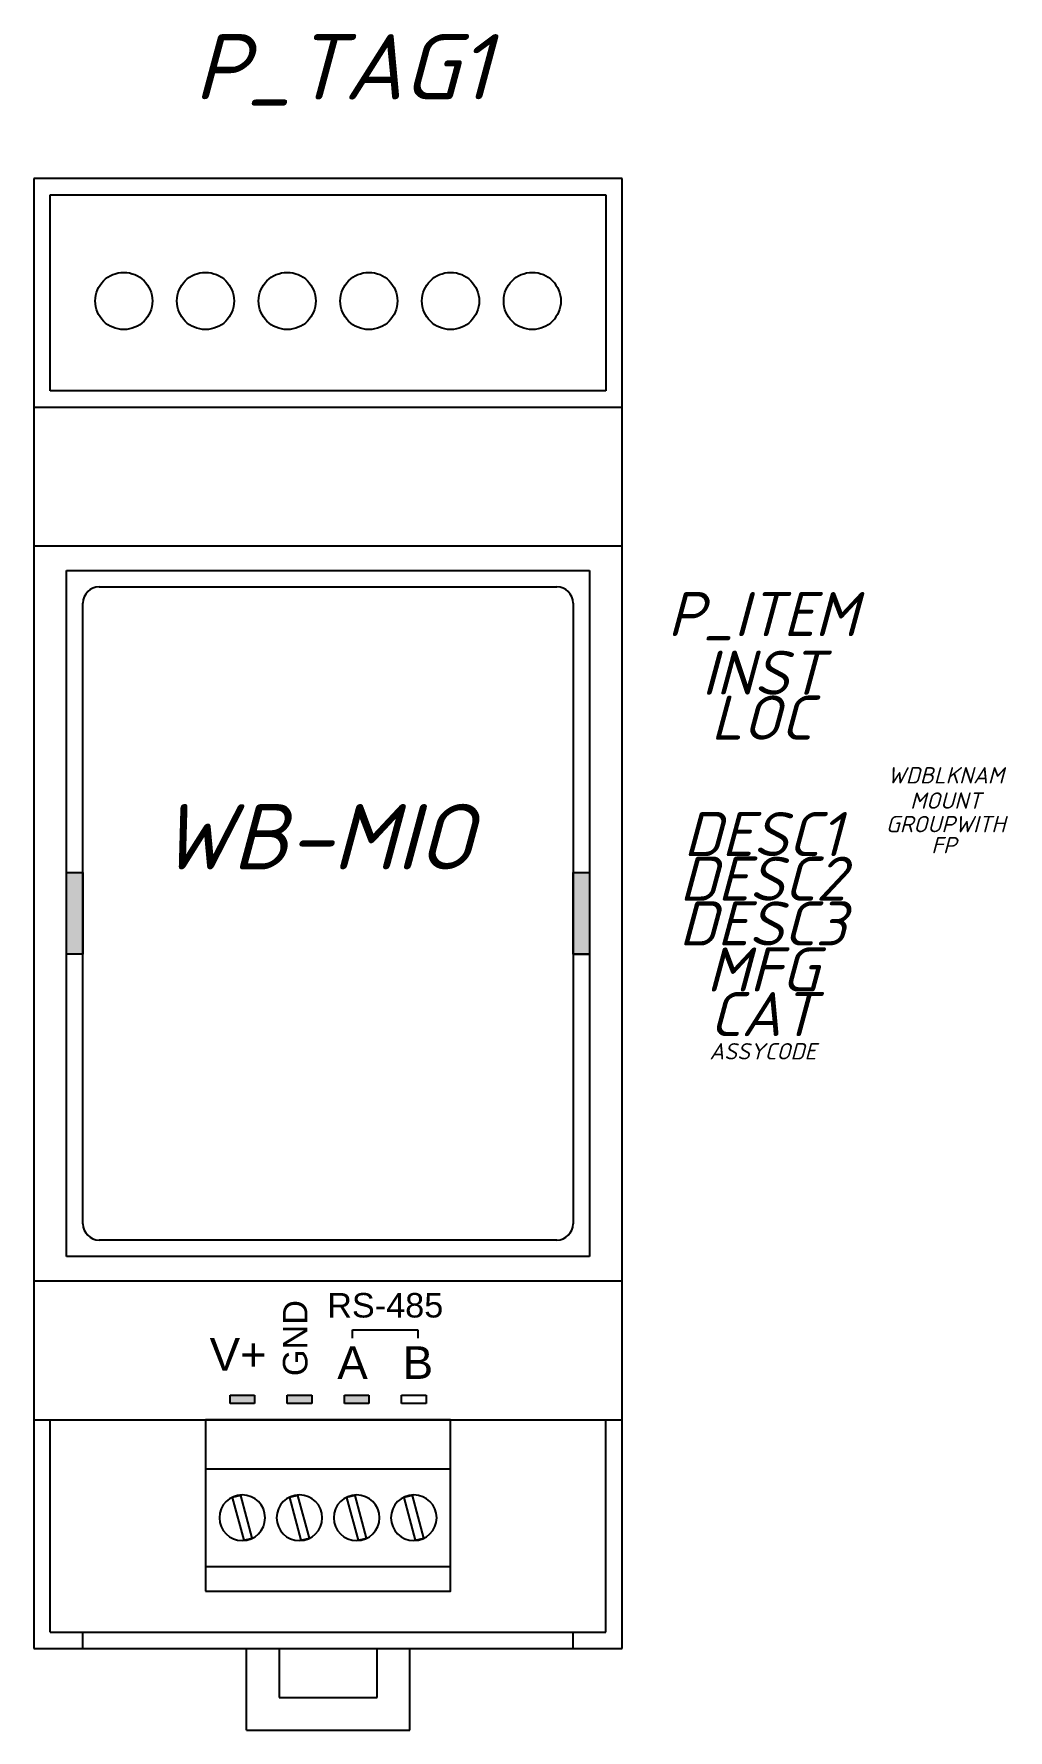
# Model space of a CAD drawing. Header units: millimetres. Extents: x 0 to 60, y -28 to 76.
import ezdxf
from ezdxf.enums import TextEntityAlignment as Align

# ---------------------------------------------------------------- set-up
doc = ezdxf.new("R2010")
doc.units = ezdxf.units.MM
doc.header["$LTSCALE"] = 6
doc.linetypes.add('DASHED2', pattern=[9.525, 6.35, -3.175])
doc.styles.add('textstyle0', font='arial.ttf')
doc.styles.add('textstyle1', font='arial.ttf')
doc.styles.add('textstyle24', font='arial.ttf')
doc.styles.add('textstyle25', font='arial.ttf')
doc.styles.add('textstyle26', font='arial.ttf')
doc.styles.add('WD_IEC', font='isocpeui.ttf', dxfattribs={"height": 2.5})

msp = doc.modelspace()

# ---------------------------------------------------------------- hatches: boundary and pattern name
for points in [[(2, 20), (2, 25), (3, 25), (3, 20)], [(33.05, 20.04), (33.05, 25.04), (34.05, 25.04), (34.05, 20.04)], [(13.5, -7), (13.5, -7.5), (12, -7.5), (12, -7)], [(17, -7), (17, -7.5), (15.5, -7.5), (15.5, -7)], [(20.5, -7), (20.5, -7.5), (19, -7.5), (19, -7)]]:
    msp.add_hatch(color=256).paths.add_polyline_path(points)

# ---------------------------------------------------------------- linework, layer by layer
for p, q in [((0, 67.5), (0, -22.5)), ((36, 67.5), (0, 67.5)), ((1, 54.5), (1, 66.5)), ((1, 66.5), (35, 66.5)), ((35, 66.5), (35, 54.5)), ((36, -22.5), (36, 67.5)), ((35, 54.5), (1, 54.5)), ((0, 53.5), (36, 53.5)), ((0, 45), (36, 45)), ((2, 1.5), (2, 43.5)), ((2, 43.5), (34, 43.5)), ((34, 43.5), (34, 1.5)), ((4, 42.5), (32, 42.5)), ((3, 3.5), (3, 41.5)), ((33, 41.5), (33, 3.5)), ((2, 20), (2, 25)), ((2, 25), (3, 25)), ((3, 25), (3, 20)), ((33, 20), (33, 25)), ((33, 25), (34, 25)), ((33, 25), (34, 25)), ((34, 25), (34, 20)), ((3, 20), (2, 20)), ((34, 20), (33, 20)), ((33, 20), (34, 20)), ((32, 2.5), (4, 2.5)), ((34, 1.5), (2, 1.5)), ((0, 0), (36, 0)), ((19.5, -3), (23.5, -3)), ((19.5, -3.5), (19.5, -3)), ((23.5, -3), (23.5, -3.5)), ((12, -7.5), (12, -7)), ((12, -7), (13.5, -7)), ((13.5, -7), (13.5, -7.5)), ((15.5, -7.5), (15.5, -7)), ((15.5, -7), (17, -7)), ((17, -7), (17, -7.5)), ((19, -7.5), (19, -7)), ((19, -7), (20.5, -7)), ((20.5, -7), (20.5, -7.5)), ((22.5, -7.5), (22.5, -7)), ((22.5, -7), (24, -7)), ((24, -7), (24, -7.5)), ((13.5, -7.5), (12, -7.5)), ((17, -7.5), (15.5, -7.5)), ((20.5, -7.5), (19, -7.5)), ((24, -7.5), (22.5, -7.5)), ((0, -8.5), (36, -8.5)), ((1, -21.5), (1, -8.5)), ((10.5, -8.5), (10.5, -8.5)), ((35, -21.5), (35, -8.5)), ((12.66, -13.13), (12.14, -13.26)), ((12.14, -13.26), (12.84, -15.87)), ((13.36, -15.74), (12.66, -13.13)), ((16.16, -13.13), (15.64, -13.26)), ((15.64, -13.26), (16.34, -15.87)), ((16.86, -15.74), (16.16, -13.13)), ((19.66, -13.13), (19.14, -13.26)), ((19.14, -13.26), (19.84, -15.87)), ((20.36, -15.74), (19.66, -13.13)), ((23.16, -13.13), (22.64, -13.26)), ((22.64, -13.26), (23.34, -15.87)), ((23.86, -15.74), (23.16, -13.13)), ((12.84, -15.87), (13.36, -15.74)), ((16.34, -15.87), (16.86, -15.74)), ((19.84, -15.87), (20.36, -15.74)), ((23.34, -15.87), (23.86, -15.74)), ((1, -21.5), (35, -21.5)), ((3, -22.5), (3, -21.5)), ((33, -22.5), (33, -21.5)), ((0, -22.5), (36, -22.5)), ((13, -27.5), (13, -22.5)), ((15, -22.5), (15, -25.5)), ((21, -25.5), (21, -22.5)), ((23, -27.5), (23, -22.5)), ((15, -25.5), (21, -25.5)), ((13, -27.5), (23, -27.5))]:
    msp.add_line(p, q)
for points in [[(10.5, -19), (25.5, -19), (25.5, -8.5), (10.5, -8.5)], [(10.5, -11.5), (25.5, -11.5), (25.5, -8.5), (10.5, -8.5)], [(10.5, -19), (25.5, -19), (25.5, -17.5), (10.5, -17.5)]]:
    msp.add_lwpolyline(points, close=True)
at = {"linetype": 'DASHED2', "ltscale": 0.7}
for centre in [(5.5, 60), (10.5, 60), (15.5, 60), (20.5, 60), (25.5, 60), (30.5, 60)]:
    msp.add_circle(centre, 1.75, dxfattribs=at)
for centre, radius, start, end in [((4, 41.5), 1, 90, 180), ((32, 41.5), 1, 0, 90), ((4, 3.5), 1, 180, 270), ((32, 3.5), 1, 270, 0), ((12.75, -14.5), 1.4, 0, 180), ((16.25, -14.5), 1.4, 0, 180), ((19.75, -14.5), 1.4, 0, 180), ((23.25, -14.5), 1.4, 0, 180), ((12.75, -14.5), 1.4, 180, 0), ((16.25, -14.5), 1.4, 180, 0), ((19.75, -14.5), 1.4, 180, 0), ((23.25, -14.5), 1.4, 180, 0)]:
    msp.add_arc(centre, radius, start, end)

# ---------------------------------------------------------------- texts
at = {"style": 'WD_IEC'}
msp.add_text('WB-MIO', height=4, dxfattribs=at).set_placement((7.67, 24), align=Align.BOTTOM_LEFT)
for s, insert, char_height, attachment_point, style in [('\\H1.5;RS-485', (21.5, -1.5), 1, 5, 'textstyle0'), ('\\H2;V+', (12.5, -4.5), 1, 5, 'textstyle24'), ('A', (19.5, -4), 2, 2, 'textstyle25'), ('B', (23.5, -4), 2, 2, 'textstyle26')]:
    msp.add_mtext(s, dxfattribs=dict(insert=insert, char_height=char_height, attachment_point=attachment_point, style=style))
at = {"insert": (16, -3.5), "char_height": 1, "attachment_point": 5, "rotation": 90, "style": 'textstyle1'}
msp.add_mtext('\\H1.5;GND', dxfattribs=at)
at = {"style": 'WD_IEC'}
for tag, height, p in [('P_TAG1', 4, (18.89, 72.34)), ('DESC1', 2.7, (44.6, 26.01)), ('DESC2', 2.7, (44.6, 23.28)), ('DESC3', 2.7, (44.6, 20.54))]:
    msp.add_attdef(tag, text='', height=height, dxfattribs=at).set_placement(p, align=Align.CENTER)
for tag, text, height, flags, p in [('P_ITEM', '', 2.7, 1, (44.6, 39.48)), ('INST', '', 2.7, 1, (44.6, 35.89)), ('LOC', '', 2.7, 1, (44.53, 33.14)), ('WDBLKNAM', 'AM', 1, 1, (55.8, 30.46)), ('MOUNT', '', 1, 1, (55.8, 28.91)), ('GROUPWITH', '', 1, 1, (55.8, 27.47)), ('FP', '', 1, 1, (55.69, 26.18)), ('MFG', '', 2.7, 1, (44.6, 17.72)), ('CAT', '', 2.7, 1, (44.6, 14.99)), ('ASSYCODE', '', 1, 9, (44.61, 13.56))]:
    msp.add_attdef(tag, text=text, height=height, dxfattribs=dict(at, flags=flags)).set_placement(p, align=Align.CENTER)

doc.saveas('drawing.dxf')
